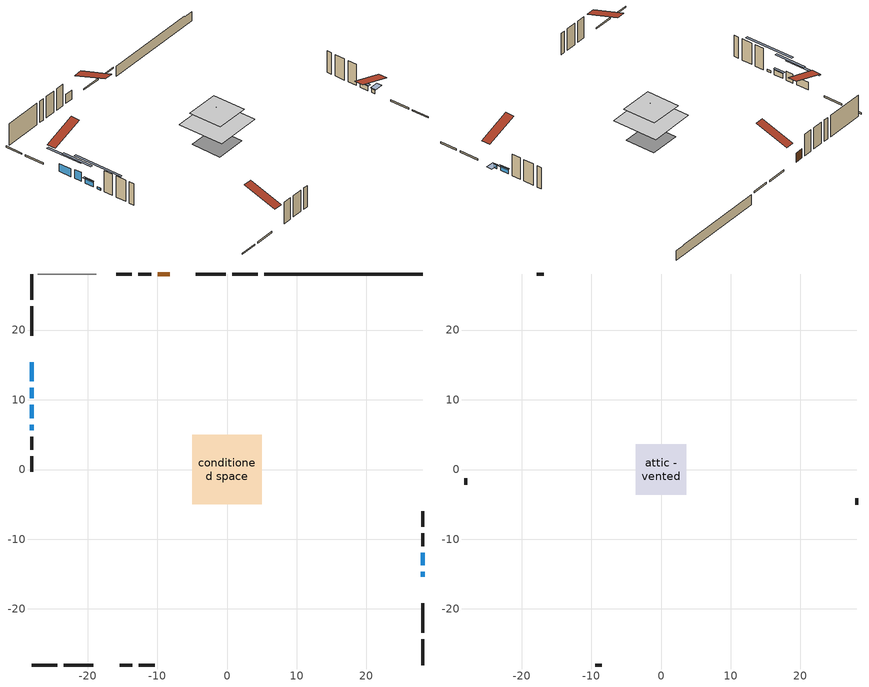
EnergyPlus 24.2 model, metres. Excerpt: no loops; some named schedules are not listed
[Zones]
conditioned space
 floor outside (Floor1 construction): -1.4,-1.4 -1.4,1.4 1.4,1.4 1.4,-1.4 z0.31
 floor adiabatic (AdiabaticFloorConstruction): -5,-5 -5,5 5,5 5,-5 z2.75
 floor foundation (Slab1 construction): -3.31,-3.31 -3.31,3.31 3.31,3.31 3.31,-3.31 z-1.98
 wall outside (RimJoist1 construction): 4.4,28.05 0.72,28.05 / -28.05,-28.05 -24.36,-28.05 / -28.05,28.05 -28.05,24.36 / 28.05,-28.05 28.05,-24.36 z0.31:0.61
 wall outside (RimJoist2 construction): -0.21,28.05 -4.47,28.05 / -23.44,-28.05 -19.18,-28.05 / -28.05,23.44 -28.05,19.18 / 28.05,-23.44 28.05,-19.18 z0.31:0.61
 wall outside (AdiabaticWallConstruction 1): -8.24,28.05 -9.97,28.05 z0.31:2.34
 wall outside (AdiabaticWallConstruction): 28.05,-15.4 28.05,-14.69 z0.31:1.13; -28.05,15.4 -28.05,12.68 z0.31:2.06; -28.05,11.75 -28.05,10.23 z0.31:2.34; 28.05,-13.76 28.05,-11.93 z0.31:1.38; -28.05,9.3 -28.05,7.37 z0.31:1.43; -28.05,6.44 -28.05,5.63 z0.31:0.77
 wall outside (Wall1 construction): -10.9,28.05 -12.74,28.05 / -15.4,-28.05 -13.56,-28.05 / -28.05,4.7 -28.05,2.85 / 28.05,-11.01 28.05,-9.16 z0.31:5.19
 wall outside (Wall2 construction): -13.67,28.05 -15.92,28.05 / -12.63,-28.05 -10.38,-28.05 / -28.05,1.93 -28.05,-0.32 / 28.05,-8.23 28.05,-5.99 z0.31:5.19
 wall foundation (FoundationWall1 construction): 5.33,28.05,-1.98 5.33,28.05,0.31 25.77,28.05,0.31 25.77,28.05,0.15 28.05,28.05,0.15 28.05,28.05,-1.98
 wall adiabatic (Wall5 construction): -18.73,28.05 -27.12,28.05 z0.31:5.19
 window (WindowConstruction): 28.05,-15.4 28.05,-14.69 z0.31:1.12
 window (WindowConstruction 1): -28.05,15.4 -28.05,12.68 z0.31:2.06
 window (WindowConstruction 2): -28.05,11.75 -28.05,10.23 z0.31:2.34
 window (WindowConstruction 3): 28.05,-13.76 28.05,-11.93 z0.31:1.38
 window (WindowConstruction 4): -28.05,9.3 -28.05,7.37 z0.31:1.43
 window (WindowConstruction 5): -28.05,6.44 -28.05,5.63 z0.31:0.77
 door (Door): -8.24,28.05 -9.97,28.05 z0.31:2.34
 ceiling adiabatic (AdiabaticFloorConstruction): 5,-5 5,5 -5,5 -5,-5 z2.75
attic - vented
 floor to conditioned space (Floor2 construction Reversed): -3.6,-3.6 -3.6,3.6 3.6,3.6 3.6,-3.6 z5.19
 floor to conditioned space (Floor3 construction Reversed): -0.96,-0.96 -0.96,0.96 0.96,0.96 0.96,-0.96 z5.19
 wall outside (Wall3 construction): -16.85,28.05 -17.8,28.05 / -9.45,-28.05 -8.5,-28.05 / -28.05,-1.25 -28.05,-2.2 / 28.05,-5.06 28.05,-4.1 z0.31:5.19
 roof outside (Roof1 construction): -7.32,28.05,5.19 -7.32,20.78,7.61 -5.4,20.78,7.61 -5.4,28.05,5.19; -16.33,-28.05,5.19 -16.33,-20.78,7.61 -18.25,-20.78,7.61 -18.25,-28.05,5.19; -28.05,16.33,5.19 -20.78,16.33,7.61 -20.78,18.25,7.61 -28.05,18.25,5.19; 28.05,-16.33,5.19 20.78,-16.33,7.61 20.78,-18.25,7.61 28.05,-18.25,5.19
shading: 28.05,-14.49 28.05,-15.6 29.87,-15.6 29.87,-14.49 z1.32; -28.05,10.04 -28.05,18.04 -28.46,18.04 -28.46,10.04 z4.7; -28.05,7.59 -28.05,14.39 -28.46,14.39 -28.46,7.59 z4.98; 28.05,-11.73 28.05,-13.96 28.46,-13.96 28.46,-11.73 z1.58; -28.05,7.17 -28.05,9.5 -28.46,9.5 -28.46,7.17 z1.63; -28.05,0.55 -28.05,11.52 -28.46,11.52 -28.46,0.55 z5.85
[Building]
Building 1: Terrain=Suburbs
[Site:Location]
Toronto City Centre_ON: Latitude {deg}=43.63; Longitude {deg}=-79.39; Time Zone {hr}=-5; Elevation {m}=77; Keep Site Location Information=Yes
[Site:GroundTemperature:Shallow]
5.01852, 3.26908, 3.12898, 3.95918, 7.29196, 10.6092, 13.4851, 15.3069, 15.4617, 13.9799, 11.1774, 7.9619
[Site:WaterMainsTemperature]
Calculation Method=Schedule; Temperature Schedule=mains temperature schedule
[Material] Roughness=Rough; Thermal Absorptance=0.9
Name | Thickness {m} | Conductivity {W/m-K} | Density {kg/m3} | Specific Heat {J/kg-K} | Solar Absorptance | Visible Absorptance
asphalt or fiberglass shingles | 0.00635 | 0.162714 | 1121.4 | 1465.45 | 0.4 | 0.4
ceiling loosefill ins | 0.0846667 | 0.0480833 | 16.02 | 1046.75 | 0.7 | 0.7
ceiling stud and cavity | 0.1397 | 0.0966348 | 65.682 | 1177.47 | 0.7 | 0.7
ceiling stud and cavity 1 | 0.1397 | 0.0825569 | 65.682 | 1177.47 | 0.7 | 0.7
concrete 4.0 in. | 0.1016 | 1.803125 | 2242.8 | 837.4 | 0.7 | 0.7
concrete 8.0 in. | 0.2032 | 1.803125 | 2242.8 | 837.4 | 0.7 | 0.7
door material | 0.04445 | 0.053851 | 512.64 | 1214.23 | 0.7 | 0.7
exterior vertical ins | 0.0457286 | 0.029427 | 32.04 | 1214.23 | 0.7 | 0.7
floor covering | 0.0127 | 0.0433444 | 54.468 | 1339.84 | 0.6 | 0.6
floor rigid ins; rim joist rigid ins | 0.051816 | 0.029427 | 32.04 | 1214.23 | 0.7 | 0.7
floor rigid ins 1; wall rigid ins | 0.512978 | 0.029427 | 32.04 | 1214.23 | 0.7 | 0.7
floor stud and cavity | 0.1397 | 0.35546 | 92.3553 | 1139.71 | 0.7 | 0.7
floor stud and cavity 1 | 0.1397 | 1.75129 | 37.0049 | 1207.88 | 0.7 | 0.7
furniture material conditioned space 1 | 0.1524 | 0.115458 | 640.8 | 1214.23 | 0.6 | 0.6
gypsum board | 0.0127 | 0.160291 | 801 | 837.4 | 0.6 | 0.6
gypsum board 1 | 0.0127 | 0.160291 | 801 | 837.4 | 0.7 | 0.7
osb sheathing 0.5 in. | 0.0127 | 0.115458 | 512.64 | 1214.23 | 0.7 | 0.7
osb sheathing 0.5 in. 1 | 0.0127 | 0.115458 | 512.64 | 1214.23 | 0.4 | 0.4
osb sheathing 0.75 in. | 0.01905 | 0.115458 | 512.64 | 1214.23 | 0.7 | 0.7
osb sheathing 2.0 in. | 0.0508 | 0.115458 | 512.64 | 1214.23 | 0.7 | 0.7
rim joist stud and cavity | 0.0508 | 0.0452492 | 125.044 | 1163.47 | 0.6 | 0.6
rim joist stud and cavity 1 | 0.0508 | 0.278529 | 125.044 | 1163.47 | 0.6 | 0.6
wall stud and cavity | 0.1397 | 0.0823866 | 139.0536 | 1170.24 | 0.7 | 0.7
wall stud and cavity 1 | 0.1397 | 0.0943382 | 139.0536 | 1170.24 | 0.7 | 0.7
wall stud and cavity 2 | 0.0889 | 6.9971 | 50.32683 | 1063.81 | 0.6 | 0.6
wall stud and cavity 3 | 0.1397 | 0.0751633 | 139.0536 | 1170.24 | 0.7 | 0.7
wall stud and cavity 4 | 0.0889 | 0.380278 | 52.3479 | 1209.89 | 0.7 | 0.7
wall stud and cavity 5 | 0.0889 | 0.391764 | 83.0341 | 1211.67 | 0.7 | 0.7
wood siding | 0.0254 | 0.102417 | 544.68 | 1172.36 | 0.4 | 0.4
wood siding 1 | 0.00254 | 0.102417 | 544.68 | 1172.36 | 0.4 | 0.4
wood siding 2; wood siding 3; wood siding 4 | 0.0254 | 0.102417 | 544.68 | 1172.36 | 0.7 | 0.7
[WindowMaterial:SimpleGlazingSystem]
Name | U-Factor {W/m2-K} | Solar Heat Gain Coefficient
WindowMaterial | 2.972433 | 0.61
WindowMaterial 1 | 2.87647 | 0.71
WindowMaterial 2 | 2.98606 | 0.58
WindowMaterial 3 | 2.94177 | 0.64
WindowMaterial 4 | 2.93666 | 0.65
WindowMaterial 5 | 3.80767 | 0.62
[Construction]
AdiabaticFloorConstruction: floor stud and cavity 1, floor rigid ins 1, osb sheathing 0.75 in., floor covering
AdiabaticWallConstruction: wood siding 3, wall rigid ins, wall stud and cavity 4, gypsum board
AdiabaticWallConstruction 1: wood siding 4, wall rigid ins, wall stud and cavity 4, gypsum board
Door: door material
Floor1 construction: floor stud and cavity, floor rigid ins, osb sheathing 0.75 in., floor covering
Floor2 construction Reversed: gypsum board, ceiling stud and cavity, ceiling loosefill ins
Floor3 construction Reversed: gypsum board, ceiling stud and cavity 1
FoundationWall1 construction: concrete 8.0 in., gypsum board 1
furniture construction conditioned space 1: furniture material conditioned space 1
PartitionWallConstruction: gypsum board, wall stud and cavity 5, gypsum board
RimJoist1 construction: wood siding 2, osb sheathing 2.0 in., rim joist stud and cavity
RimJoist2 construction: wood siding 2, rim joist rigid ins, osb sheathing 2.0 in., rim joist stud and cavity 1
Roof1 construction: asphalt or fiberglass shingles
Slab1 construction: concrete 4.0 in.
Wall1 construction: wood siding, osb sheathing 0.5 in., wall stud and cavity, gypsum board
Wall2 construction: wood siding, osb sheathing 0.5 in., wall stud and cavity 1, gypsum board
Wall3 construction: wood siding 1, wall stud and cavity 2
Wall5 construction: osb sheathing 0.5 in. 1, wall stud and cavity 3, gypsum board
WindowConstruction: WindowMaterial
WindowConstruction 1: WindowMaterial 1
WindowConstruction 2: WindowMaterial 2
WindowConstruction 3: WindowMaterial 3
WindowConstruction 4: WindowMaterial 4
WindowConstruction 5: WindowMaterial 5
[Zone] Multiplier=1; Part of Total Floor Area=Yes
Name | Volume {m3}
attic - vented | 21.9036
conditioned space | 364.8
[Space]
Name | Zone | Volume {m3}
attic - vented 1 | attic - vented | 21.9036
conditioned space 1 | conditioned space | 364.8
[ZoneInfiltration:EffectiveLeakageArea]
infil attic - vented 1: Zone or Space=attic - vented 1; Schedule=Always On Discrete; Effective Air Leakage Area {cm2}=2344.84; Stack Coefficient=0.000507605; Wind Coefficient=1.52224e-05
[ZoneMixing]
whole house fan mix: Zone or Space=attic - vented; Schedule=Always On Continuous; Design Flow Rate Calculation Method=Flow/Zone; Design Flow Rate {m3/s}=0; Source Zone or Space=conditioned space
[SurfaceProperty:ExposedFoundationPerimeter]
Slab1: Exposed Perimeter Calculation Method=TotalExposedPerimeter; Total Exposed Perimeter {m}=22.717
[InternalMass] Zone or ZoneList=conditioned space; Space or SpaceList=conditioned space 1
Name | Construction | Surface Area {m2}
furniture mass conditioned space 1 | furniture construction conditioned space 1 | 60.5839
partition wall mass | PartitionWallConstruction | 151.46
[Lights]
interior lighting: Zone or ZoneList or Space or SpaceList=conditioned space 1; Schedule=interior lighting schedule; Design Level Calculation Method=LightingLevel; Lighting Level {W}=343.2; Return Air Fraction=0; Fraction Radiant=0.6; Fraction Visible=0.2; Fraction Replaceable=1
[People]
occupants: Zone or ZoneList or Space or SpaceList=conditioned space 1; Number of People Schedule=occupants schedule; Number of People Calculation Method=People; Number of People=3; Fraction Radiant=0.314171; Sensible Heat Fraction=0.56303; Activity Level Schedule=occupants activity schedule; Carbon Dioxide Generation Rate {m3/s-W}=0; Enable ASHRAE 55 Comfort Warnings=No; Mean Radiant Temperature Calculation Type=EnclosureAveraged
[ElectricEquipment] Zone or ZoneList or Space or SpaceList=conditioned space 1; Design Level Calculation Method=EquipmentLevel
Name | Schedule | Design Level {W} | Fraction Latent | Fraction Radiant | Fraction Lost
clothes dryer | clothes dryer schedule | 140.772 | 0.015 | 0.081 | 0.85
clothes washer | clothes washer schedule | 32.1985 | 0.03 | 0.162 | 0.7
cooking range | cooking range schedule | 208.969 | 0.08 | 0.432 | 0.2
dishwasher | dishwasher schedule | 66.8632 | 0.3 | 0.18 | 0.4
fridge | fridge schedule | 72.9452 | 0 | 0.6 | 0
mech vent house fan | mech vent house fan schedule | 0 | 0 | 0 | 1
mech vent house fan cfis | mech vent house fan cfis schedule | 0 | 0 | 0 | 0
misc plug loads | misc plug loads schedule | 494.7 | 0.045 | 0.513 | 0.1
whole house fan | Always On Discrete | 0 | 0 | 0 | 1
[OtherEquipment] Zone or ZoneList or Space or SpaceList=conditioned space 1; Design Level Calculation Method=EquipmentLevel
Name | Fuel Type | Schedule | Design Level {W} | Fraction Latent | Fraction Radiant | Fraction Lost
clothes dryer 1 | Electricity | clothes dryer schedule | 0 | 0.015 | 0.081 | 0.85
cooking range 1 | Electricity | cooking range schedule | 0 | 0.08 | 0.432 | 0.2
general water use latent | None | general water use schedule | 59.3978 | 1 | 0 | 0
general water use sensible | None | general water use schedule | -58.539 | 0 | 0.6 | 0
mech vent house fan latent load | None | Always On Discrete | 0 | 1 | 0 | 0
mech vent house fan sensible load | None | Always On Discrete | 0 | 0 | 0 | 0
water heater energy adjustment1 | NaturalGas | Always On Discrete | 0.01 | 0 | 0 | 1
[ZoneInfiltration:DesignFlowRate] Zone or ZoneList or Space or SpaceList=conditioned space 1; Schedule=Always On Discrete; Design Flow Rate Calculation Method=Flow/Zone; Design Flow Rate {m3/s}=0
infil flow; natural vent flow; whole house fan flow
[AvailabilityManager:Scheduled]
central ac and furnace airloop Availability Manager: Schedule=Always On Discrete
[Foundation:Kiva]
Foundation Kiva 1: Initial Indoor Air Temperature {C}=18; Wall Height Above Grade {m}=0.309982; Wall Depth Below Slab {m}=0.2032; Custom Block Material Name 1=exterior vertical ins; Custom Block Depth 1 {m}=2.28999; Custom Block X Position 1 {m}=0.2159; Custom Block Z Position 1 {m}=0
[Foundation:Kiva:Settings]
Soil Conductivity {W/m-K}=0.849921; Soil Density {kg/m3}=1842.3; Soil Specific Heat {J/kg-K}=418.7; Ground Solar Absorptivity=0.9; Ground Thermal Absorptivity=0.9; Ground Surface Roughness {m}=0.03; Far-Field Width {m}=40; Deep-Ground Boundary Condition=ZeroFlux; Deep-Ground Depth {m}=40; Minimum Cell Dimension {m}=0.2; Maximum Cell Growth Coefficient=3; Simulation Timestep=Timestep
[Exterior:Lights]
exterior lighting: Schedule=exterior lighting schedule; Design Level {W}=75.6
[EnergyManagementSystem:GlobalVariable]
central_ac_and_furnace_airloop_Fan_RTF
infil_program_Qfan
infil_program_Qinf
natural_vent_program_Qnv
natural_vent_program_Qwhf
[EnergyManagementSystem:Sensor]
Name | Output:Variable or Output:Meter Index Key | Output:Variable or Output:Meter
airflow_gain | infil flow | Infiltration Sensible Heat Gain Energy
airflow_gain_1 | natural vent flow | Infiltration Sensible Heat Gain Energy
airflow_gain_2 | whole house fan flow | Infiltration Sensible Heat Gain Energy
airflow_loss | infil flow | Infiltration Sensible Heat Loss Energy
airflow_loss_1 | natural vent flow | Infiltration Sensible Heat Loss Energy
airflow_loss_2 | whole house fan flow | Infiltration Sensible Heat Loss Energy
clg_load_cond |  | Cooling:EnergyTransfer:Zone:CONDITIONED SPACE
clg_sp_s; clg_sp_s_1 | cooling setpoint | Schedule Value
clothes_dryer_exhaust_0_sch_s | clothes dryer exhaust 0 schedule | Schedule Value
cool_season | cooling season schedule | Schedule Value
htg_load_cond |  | Heating:EnergyTransfer:Zone:CONDITIONED SPACE
htg_sp_s; htg_sp_s_1 | heating setpoint | Schedule Value
ig_ee_conv | clothes dryer | Electric Equipment Convective Heating Energy
ig_ee_conv_2 | cooking range | Electric Equipment Convective Heating Energy
ig_ee_conv_4 | fridge | Electric Equipment Convective Heating Energy
ig_ee_conv_5 | misc plug loads | Electric Equipment Convective Heating Energy
ig_ee_conv_6 | whole house fan | Electric Equipment Convective Heating Energy
ig_ee_rad | clothes dryer | Electric Equipment Radiant Heating Energy
ig_ee_rad_2 | cooking range | Electric Equipment Radiant Heating Energy
ig_ee_rad_4 | fridge | Electric Equipment Radiant Heating Energy
ig_ee_rad_5 | misc plug loads | Electric Equipment Radiant Heating Energy
ig_ee_rad_6 | whole house fan | Electric Equipment Radiant Heating Energy
ig_lgt_conv | interior lighting | Lights Convective Heating Energy
ig_lgt_rad | interior lighting | Lights Radiant Heating Energy
ig_lgt_vis | interior lighting | Lights Visible Radiation Heating Energy
ig_oe_conv | clothes dryer 1 | Other Equipment Convective Heating Energy
ig_oe_conv_1 | cooking range 1 | Other Equipment Convective Heating Energy
ig_oe_conv_2 | general water use latent | Other Equipment Convective Heating Energy
ig_oe_conv_3 | general water use sensible | Other Equipment Convective Heating Energy
ig_oe_conv_4 | water heater energy adjustment1 | Other Equipment Convective Heating Energy
ig_oe_rad | clothes dryer 1 | Other Equipment Radiant Heating Energy
ig_oe_rad_1 | cooking range 1 | Other Equipment Radiant Heating Energy
ig_oe_rad_2 | general water use latent | Other Equipment Radiant Heating Energy
ig_oe_rad_3 | general water use sensible | Other Equipment Radiant Heating Energy
ig_oe_rad_4 | water heater energy adjustment1 | Other Equipment Radiant Heating Energy
ig_ppl_conv | occupants | People Convective Heating Energy
ig_ppl_rad | occupants | People Radiant Heating Energy
im_conv | furniture mass conditioned space 1 | Surface Inside Face Convection Heat Gain Energy
im_conv_1 | partition wall mass | Surface Inside Face Convection Heat Gain Energy
im_ig | furniture mass conditioned space 1 | Surface Inside Face Internal Gains Radiation Heat Gain Energy
im_ig_1 | partition wall mass | Surface Inside Face Internal Gains Radiation Heat Gain Energy
im_lgt | furniture mass conditioned space 1 | Surface Inside Face Lights Radiation Heat Gain Energy
im_lgt_1 | partition wall mass | Surface Inside Face Lights Radiation Heat Gain Energy
im_sol | furniture mass conditioned space 1 | Surface Inside Face Solar Radiation Heat Gain Energy
im_sol_1 | partition wall mass | Surface Inside Face Solar Radiation Heat Gain Energy
im_surf | furniture mass conditioned space 1 | Surface Inside Face Net Surface Thermal Radiation Heat Gain Energy
im_surf_1 | partition wall mass | Surface Inside Face Net Surface Thermal Radiation Heat Gain Energy
mv_conv | mech vent house fan | Electric Equipment Convective Heating Energy
mv_conv_1 | mech vent house fan cfis | Electric Equipment Convective Heating Energy
mv_conv_2 | mech vent house fan latent load | Other Equipment Convective Heating Energy
mv_conv_3 | mech vent house fan sensible load | Other Equipment Convective Heating Energy
mv_rad | mech vent house fan | Electric Equipment Radiant Heating Energy
mv_rad_1 | mech vent house fan cfis | Electric Equipment Radiant Heating Energy
mv_rad_2 | mech vent house fan latent load | Other Equipment Radiant Heating Energy
mv_rad_3 | mech vent house fan sensible load | Other Equipment Radiant Heating Energy
natural_vent_s | natural vent schedule | Schedule Value
out_pb_s |  | Site Outdoor Air Barometric Pressure
out_wt_s |  | Site Outdoor Air Humidity Ratio
site_vw_s |  | Site Wind Speed
ss_back_out | Window1 | Surface Window Shortwave from Zone Back Out Window Heat Transfer Rate
ss_back_out_1 | Window2 | Surface Window Shortwave from Zone Back Out Window Heat Transfer Rate
ss_back_out_2 | Window3 | Surface Window Shortwave from Zone Back Out Window Heat Transfer Rate
ss_back_out_3 | Window4 | Surface Window Shortwave from Zone Back Out Window Heat Transfer Rate
ss_back_out_4 | Window6 | Surface Window Shortwave from Zone Back Out Window Heat Transfer Rate
ss_back_out_5 | Window8 | Surface Window Shortwave from Zone Back Out Window Heat Transfer Rate
ss_conv | Door1 | Surface Inside Face Convection Heat Gain Energy
ss_conv_1 | Window1 | Surface Inside Face Convection Heat Gain Energy
ss_conv_2 | Window2 | Surface Inside Face Convection Heat Gain Energy
ss_conv_3 | Window3 | Surface Inside Face Convection Heat Gain Energy
ss_conv_4 | Window4 | Surface Inside Face Convection Heat Gain Energy
ss_conv_5 | Window6 | Surface Inside Face Convection Heat Gain Energy
ss_conv_6 | Window8 | Surface Inside Face Convection Heat Gain Energy
ss_ig | Door1 | Surface Inside Face Internal Gains Radiation Heat Gain Energy
ss_ig_1 | Window1 | Surface Inside Face Internal Gains Radiation Heat Gain Energy
ss_ig_2 | Window2 | Surface Inside Face Internal Gains Radiation Heat Gain Energy
ss_ig_3 | Window3 | Surface Inside Face Internal Gains Radiation Heat Gain Energy
ss_ig_4 | Window4 | Surface Inside Face Internal Gains Radiation Heat Gain Energy
ss_ig_5 | Window6 | Surface Inside Face Internal Gains Radiation Heat Gain Energy
ss_ig_6 | Window8 | Surface Inside Face Internal Gains Radiation Heat Gain Energy
ss_lgt | Door1 | Surface Inside Face Lights Radiation Heat Gain Energy
ss_sol | Door1 | Surface Inside Face Solar Radiation Heat Gain Energy
ss_surf | Door1 | Surface Inside Face Net Surface Thermal Radiation Heat Gain Energy
ss_surf_1 | Window1 | Surface Inside Face Net Surface Thermal Radiation Heat Gain Energy
ss_surf_2 | Window2 | Surface Inside Face Net Surface Thermal Radiation Heat Gain Energy
ss_surf_3 | Window3 | Surface Inside Face Net Surface Thermal Radiation Heat Gain Energy
ss_surf_4 | Window4 | Surface Inside Face Net Surface Thermal Radiation Heat Gain Energy
ss_surf_5 | Window6 | Surface Inside Face Net Surface Thermal Radiation Heat Gain Energy
ss_surf_6 | Window8 | Surface Inside Face Net Surface Thermal Radiation Heat Gain Energy
ss_trans_in | Window1 | Surface Window Transmitted Solar Radiation Rate
ss_trans_in_1 | Window2 | Surface Window Transmitted Solar Radiation Rate
ss_trans_in_2 | Window3 | Surface Window Transmitted Solar Radiation Rate
ss_trans_in_3 | Window4 | Surface Window Transmitted Solar Radiation Rate
ss_trans_in_4 | Window6 | Surface Window Transmitted Solar Radiation Rate
ss_trans_in_5 | Window8 | Surface Window Transmitted Solar Radiation Rate
ss_trans_out | Window1 | Surface Inside Face Initial Transmitted Diffuse Transmitted Out Window Solar Radiation Rate
ss_trans_out_1 | Window2 | Surface Inside Face Initial Transmitted Diffuse Transmitted Out Window Solar Radiation Rate
ss_trans_out_2 | Window3 | Surface Inside Face Initial Transmitted Diffuse Transmitted Out Window Solar Radiation Rate
ss_trans_out_3 | Window4 | Surface Inside Face Initial Transmitted Diffuse Transmitted Out Window Solar Radiation Rate
ss_trans_out_4 | Window6 | Surface Inside Face Initial Transmitted Diffuse Transmitted Out Window Solar Radiation Rate
ss_trans_out_5 | Window8 | Surface Inside Face Initial Transmitted Diffuse Transmitted Out Window Solar Radiation Rate
s_conv | Floor1 | Surface Inside Face Convection Heat Gain Energy
s_conv_1 | Floor2 | Surface Inside Face Convection Heat Gain Energy
s_conv_10 | RimJoist2:0 | Surface Inside Face Convection Heat Gain Energy
s_conv_11 | RimJoist2:180 | Surface Inside Face Convection Heat Gain Energy
s_conv_12 | RimJoist2:270 | Surface Inside Face Convection Heat Gain Energy
s_conv_13 | RimJoist2:90 | Surface Inside Face Convection Heat Gain Energy
s_conv_14 | Slab1 | Surface Inside Face Convection Heat Gain Energy
s_conv_15 | Wall1:0 | Surface Inside Face Convection Heat Gain Energy
s_conv_16 | Wall1:180 | Surface Inside Face Convection Heat Gain Energy
s_conv_17 | Wall1:270 | Surface Inside Face Convection Heat Gain Energy
s_conv_18 | Wall1:90 | Surface Inside Face Convection Heat Gain Energy
s_conv_19 | Wall2:0 | Surface Inside Face Convection Heat Gain Energy
s_conv_2 | Floor3 | Surface Inside Face Convection Heat Gain Energy
s_conv_20 | Wall2:180 | Surface Inside Face Convection Heat Gain Energy
s_conv_21 | Wall2:270 | Surface Inside Face Convection Heat Gain Energy
s_conv_22 | Wall2:90 | Surface Inside Face Convection Heat Gain Energy
s_conv_23 | Wall5 | Surface Inside Face Convection Heat Gain Energy
s_conv_3 | FoundationWall1 | Surface Inside Face Convection Heat Gain Energy
s_conv_4 | inferred conditioned ceiling | Surface Inside Face Convection Heat Gain Energy
s_conv_5 | inferred conditioned floor | Surface Inside Face Convection Heat Gain Energy
s_conv_6 | RimJoist1:0 | Surface Inside Face Convection Heat Gain Energy
s_conv_7 | RimJoist1:180 | Surface Inside Face Convection Heat Gain Energy
s_conv_8 | RimJoist1:270 | Surface Inside Face Convection Heat Gain Energy
s_conv_9 | RimJoist1:90 | Surface Inside Face Convection Heat Gain Energy
s_ig | Floor1 | Surface Inside Face Internal Gains Radiation Heat Gain Energy
s_ig_1 | Floor2 | Surface Inside Face Internal Gains Radiation Heat Gain Energy
s_ig_10 | RimJoist2:0 | Surface Inside Face Internal Gains Radiation Heat Gain Energy
s_ig_11 | RimJoist2:180 | Surface Inside Face Internal Gains Radiation Heat Gain Energy
s_ig_12 | RimJoist2:270 | Surface Inside Face Internal Gains Radiation Heat Gain Energy
s_ig_13 | RimJoist2:90 | Surface Inside Face Internal Gains Radiation Heat Gain Energy
s_ig_14 | Slab1 | Surface Inside Face Internal Gains Radiation Heat Gain Energy
s_ig_15 | Wall1:0 | Surface Inside Face Internal Gains Radiation Heat Gain Energy
s_ig_16 | Wall1:180 | Surface Inside Face Internal Gains Radiation Heat Gain Energy
s_ig_17 | Wall1:270 | Surface Inside Face Internal Gains Radiation Heat Gain Energy
s_ig_18 | Wall1:90 | Surface Inside Face Internal Gains Radiation Heat Gain Energy
s_ig_19 | Wall2:0 | Surface Inside Face Internal Gains Radiation Heat Gain Energy
s_ig_2 | Floor3 | Surface Inside Face Internal Gains Radiation Heat Gain Energy
s_ig_20 | Wall2:180 | Surface Inside Face Internal Gains Radiation Heat Gain Energy
s_ig_21 | Wall2:270 | Surface Inside Face Internal Gains Radiation Heat Gain Energy
s_ig_22 | Wall2:90 | Surface Inside Face Internal Gains Radiation Heat Gain Energy
s_ig_23 | Wall5 | Surface Inside Face Internal Gains Radiation Heat Gain Energy
s_ig_3 | FoundationWall1 | Surface Inside Face Internal Gains Radiation Heat Gain Energy
s_ig_4 | inferred conditioned ceiling | Surface Inside Face Internal Gains Radiation Heat Gain Energy
s_ig_5 | inferred conditioned floor | Surface Inside Face Internal Gains Radiation Heat Gain Energy
s_ig_6 | RimJoist1:0 | Surface Inside Face Internal Gains Radiation Heat Gain Energy
s_ig_7 | RimJoist1:180 | Surface Inside Face Internal Gains Radiation Heat Gain Energy
s_ig_8 | RimJoist1:270 | Surface Inside Face Internal Gains Radiation Heat Gain Energy
s_ig_9 | RimJoist1:90 | Surface Inside Face Internal Gains Radiation Heat Gain Energy
s_lgt | Floor1 | Surface Inside Face Lights Radiation Heat Gain Energy
s_lgt_1 | Floor2 | Surface Inside Face Lights Radiation Heat Gain Energy
s_lgt_10 | RimJoist2:0 | Surface Inside Face Lights Radiation Heat Gain Energy
s_lgt_11 | RimJoist2:180 | Surface Inside Face Lights Radiation Heat Gain Energy
s_lgt_12 | RimJoist2:270 | Surface Inside Face Lights Radiation Heat Gain Energy
